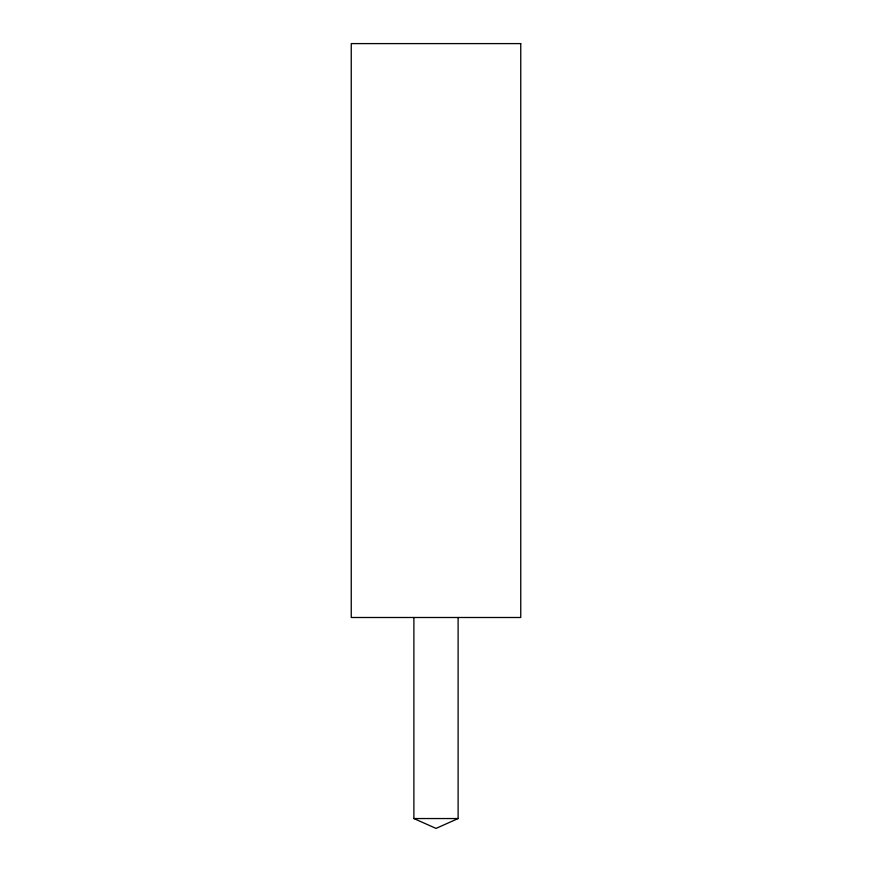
<?xml version="1.0" encoding="UTF-8"?>
<svg xmlns="http://www.w3.org/2000/svg" width="872" height="872" viewBox="0 0 872 872"><rect width="100%" height="100%" fill="white"/><g stroke="black" fill="none" stroke-linecap="round" stroke-linejoin="round"><path stroke-width="1.31" d="M458.116 617.496L458.116 818.546L436.033 828.4L413.884 818.546L413.884 617.496M413.884 818.546L458.116 818.546M520.748 43.6L351.252 43.6L351.252 617.496L520.748 617.496L520.748 43.6"/></g></svg>
